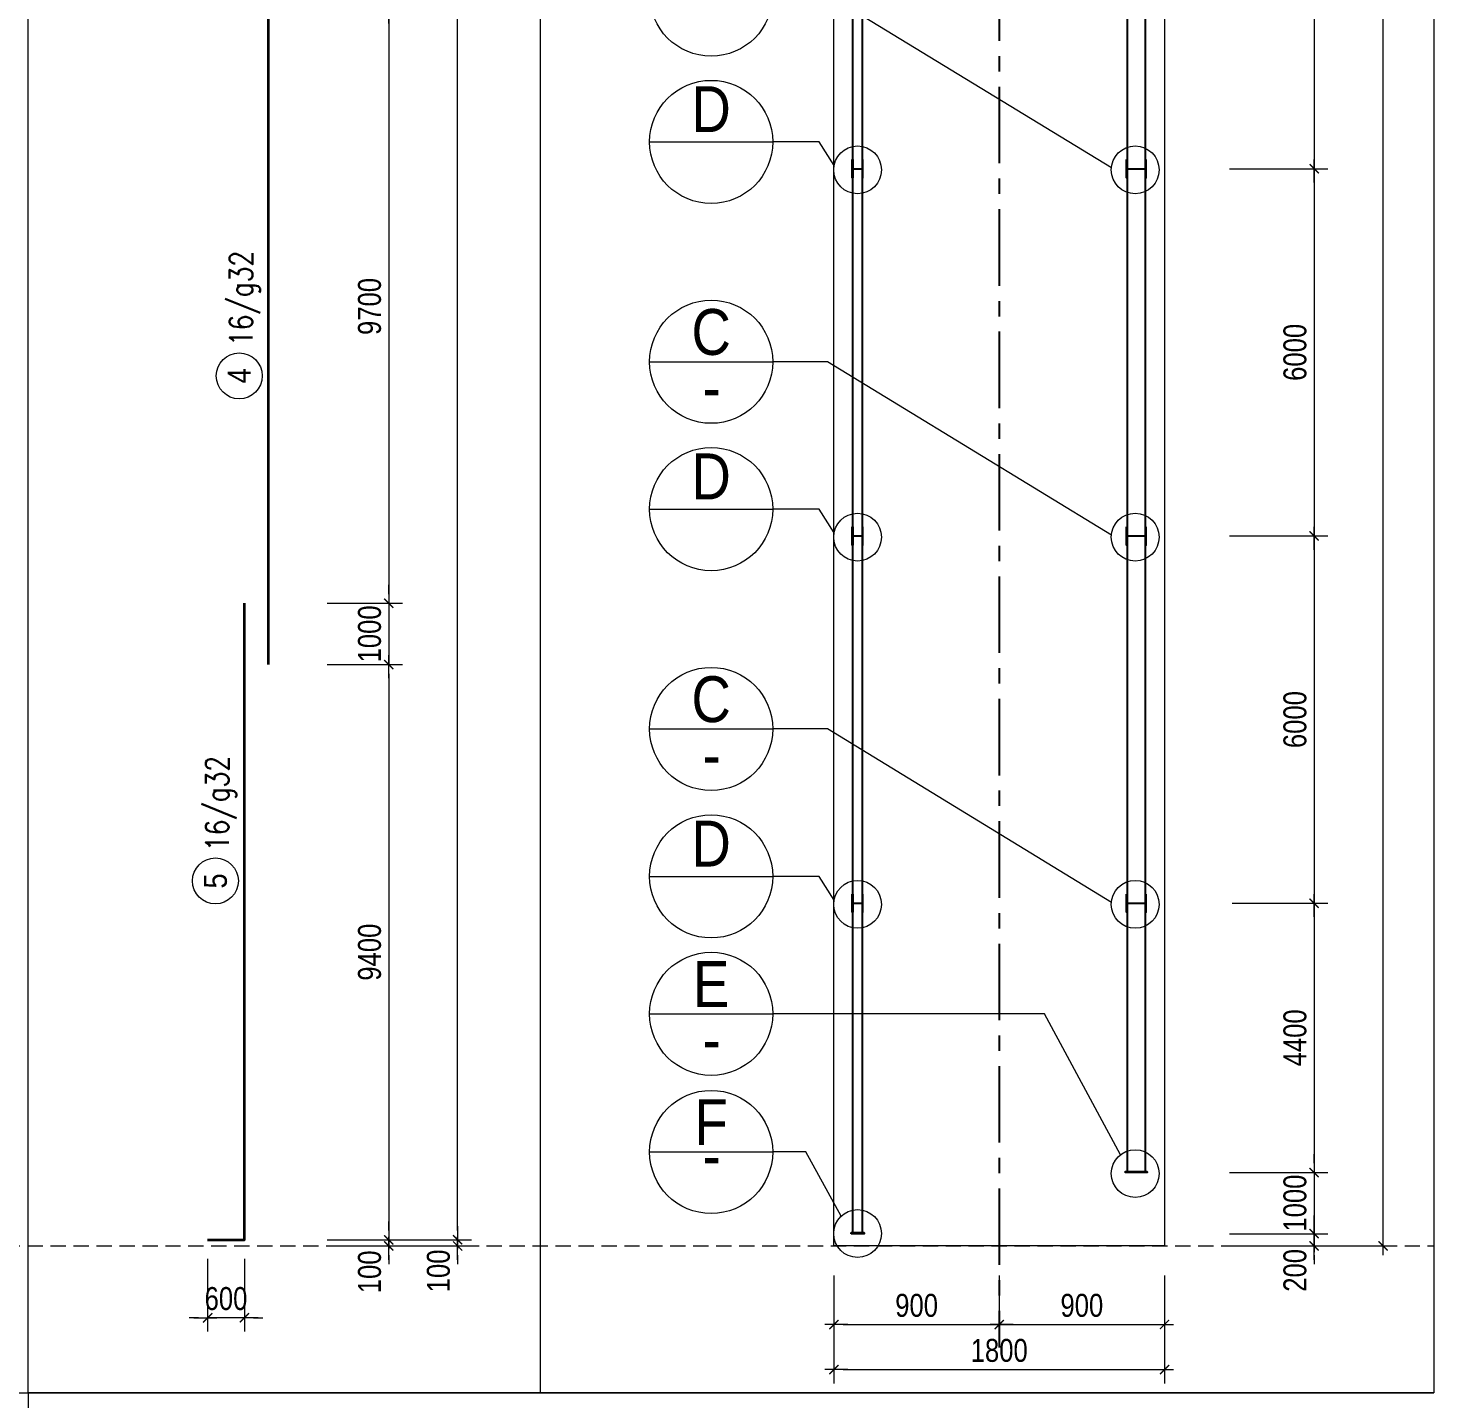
# Model space of a CAD drawing. Header units: millimetres. Extents: x -2123450 to -961021, y -260876 to 649159.
# Drawn here: x -1644785 to -1621816, y 233413 to 255810 of the extents above; entities that cross this region are included whole.
import ezdxf
from ezdxf.enums import TextEntityAlignment as Align

# ---------------------------------------------------------------- set-up
doc = ezdxf.new("R2010")
doc.units = ezdxf.units.MM
doc.header["$LTSCALE"] = 1000
doc.header["$MEASUREMENT"] = 0
doc.header["$PDMODE"] = 66
doc.linetypes.add('CENTER', pattern=[2, 1.25, -0.25, 0.25, -0.25])
doc.linetypes.add('HIDDEN', pattern=[0.375, 0.25, -0.125])
doc.layers.get('DEFPOINTS').update_dxf_attribs({"linetype": 'CONTINUOUS'})
for name, color, linetype in [('01AXIS', 5, 'CENTER'), ('03BORER', 3, 'CONTINUOUS'), ('KCS_BORDER', 3, 'CONTINUOUS'), ('NDC_S_REBAR DES.', 2, 'CONTINUOUS')]:
    doc.layers.add(name, color=color, linetype=linetype)
for name, color, linetype, lineweight in [('NDC_S_CONTINUOUS', 3, 'CONTINUOUS', 20), ('NDC_S_DIM', 1, 'CONTINUOUS', 9), ('NDC_S_HATCH MATERIAL', 8, 'CONTINUOUS', 13), ('NDC_S_LEADER', 1, 'CONTINUOUS', 9), ('NDC_S_REBAR', 4, 'CONTINUOUS', 35), ('NDC_S_REBAR NO.', 7, 'CONTINUOUS', 20), ('NDC_S_REBAR NO. BOX', 1, 'CONTINUOUS', 9)]:
    doc.layers.add(name, color=color, linetype=linetype, lineweight=lineweight)
doc.styles.add('NDC_ARIAL', font='arial.ttf', dxfattribs={"width": 0.8})
doc.styles.add('NDC_ROMANS', font='romans.shx', dxfattribs={"width": 0.8, "bigfont": 'vns.shx'})
doc.dimstyles.new('NDC_1-150', dxfattribs={"dimscale": 150, "dimtxt": 2.5, "dimasz": 1, "dimexe": 1.5, "dimexo": 0, "dimgap": 0.8, "dimtad": 1, "dimdec": 0, "dimdsep": 46, "dimtxsty": 'NDC_ARIAL', "dimblk": 'DIMMARK', "dimcen": 49999.938995, "dimdle": 1.5, "dimclrd": 1, "dimclre": 1, "dimclrt": 3, "dimadec": 0, "dimazin": 0, "dimtfac": 1, "dimtdec": 0, "dimtix": 1, "dimtmove": 2, "dimatfit": 3, "dimfxl": 1, "dimarcsym": 0})

# ---------------------------------------------------------------- blocks, each defined once
blk = doc.blocks.new('detail_201409111408')
at = {"layer": '03BORER'}
blk.add_line((-25, 0), (25, 0), dxfattribs=at)
for points in [[(-26.9, -24.9), (-25, -24.9), (-25, 24.9), (-26.9, 24.9)], [(26.9, -24.9), (25, -24.9), (25, 24.9), (26.9, 24.9)]]:
    blk.add_lwpolyline(points, close=True, dxfattribs=at)
blk = doc.blocks.new('*U102')
at = {"layer": 'KCS_BORDER', "xscale": 6, "yscale": 6, "zscale": 6}
blk.add_blockref('detail_201409111408', (0, 0), dxfattribs=at)
blk = doc.blocks.new('detail_201409111407')
at = {"layer": 'KCS_BORDER'}
blk.add_line((-12.5, 0), (12.5, 0), dxfattribs=at)
for points in [[(-14.4, -24.9), (-12.5, -24.9), (-12.5, 24.9), (-14.4, 24.9)], [(14.4, -24.9), (12.5, -24.9), (12.5, 24.9), (14.4, 24.9)]]:
    blk.add_lwpolyline(points, close=True, dxfattribs=at)
blk = doc.blocks.new('*U103')
at = {"layer": 'KCS_BORDER', "xscale": 6, "yscale": 6, "zscale": 6}
blk.add_blockref('detail_201409111407', (0, 0), dxfattribs=at)
blk = doc.blocks.new('DIMMARK')
at = {"layer": 'NDC_S_DIM', "color": 1}
blk.add_line((-1.5, 0), (1, 0), dxfattribs=at)
at = {"layer": 'NDC_S_DIM', "color": 2, "const_width": 0.15}
blk.add_lwpolyline([(-0.5, -0.5), (0.5, 0.5)], dxfattribs=at)
blk = doc.blocks.new('*D2345')
at = {"layer": 'DEFPOINTS', "color": 0, "transparency": 16777216}
for p in [(44389, 24323), (44389, 18323), (45770, 18323)]:
    blk.add_point(p, dxfattribs=at)
at = {"layer": 'NDC_S_DIM', "color": 1, "lineweight": -2, "transparency": 16777216}
for p, q in [((44389, 24323), (45995, 24323)), ((45770, 24173), (45770, 18473)), ((44389, 18323), (45995, 18323))]:
    blk.add_line(p, q, dxfattribs=at)
at = {"layer": 'NDC_S_DIM', "color": 1, "lineweight": -2, "transparency": 16777216, "xscale": 150, "yscale": 150, "zscale": 150}
for p, rotation in [((45770, 24323), 90), ((45770, 18323), 270)]:
    blk.add_blockref('DIMMARK', p, dxfattribs=dict(at, rotation=rotation))
at = {"layer": 'NDC_S_DIM', "color": 3, "transparency": 16777216, "insert": (45458, 21323), "char_height": 375, "attachment_point": 5, "rotation": 90, "style": 'NDC_ARIAL'}
blk.add_mtext('6000', dxfattribs=at)
blk = doc.blocks.new('*D2346')
at = {"layer": 'DEFPOINTS', "color": 0, "transparency": 16777216}
for p in [(44389, 18323), (44389, 12323), (45770, 12323)]:
    blk.add_point(p, dxfattribs=at)
at = {"layer": 'NDC_S_DIM', "color": 1, "lineweight": -2, "transparency": 16777216}
for p, q in [((44389, 18323), (45995, 18323)), ((45770, 18173), (45770, 12473)), ((44389, 12323), (45995, 12323))]:
    blk.add_line(p, q, dxfattribs=at)
at = {"layer": 'NDC_S_DIM', "color": 1, "lineweight": -2, "transparency": 16777216, "xscale": 150, "yscale": 150, "zscale": 150}
for p, rotation in [((45770, 18323), 90), ((45770, 12323), 270)]:
    blk.add_blockref('DIMMARK', p, dxfattribs=dict(at, rotation=rotation))
at = {"layer": 'NDC_S_DIM', "color": 3, "transparency": 16777216, "insert": (45458, 15323), "char_height": 375, "attachment_point": 5, "rotation": 90, "style": 'NDC_ARIAL'}
blk.add_mtext('6000', dxfattribs=at)
blk = doc.blocks.new('*D2347')
at = {"layer": 'DEFPOINTS', "color": 0, "transparency": 16777216}
for p in [(44389, 1923), (44389, 923), (45770, 923)]:
    blk.add_point(p, dxfattribs=at)
at = {"layer": 'NDC_S_DIM', "color": 1, "lineweight": -2, "transparency": 16777216}
for p, q in [((45770, 2073), (45770, 2223)), ((44389, 1923), (45995, 1923)), ((45770, 1923), (45770, 923)), ((44389, 923), (45995, 923)), ((45770, 773), (45770, 623))]:
    blk.add_line(p, q, dxfattribs=at)
at = {"layer": 'NDC_S_DIM', "color": 1, "lineweight": -2, "transparency": 16777216, "xscale": 150, "yscale": 150, "zscale": 150}
for p, rotation in [((45770, 1923), 270), ((45770, 923), 90)]:
    blk.add_blockref('DIMMARK', p, dxfattribs=dict(at, rotation=rotation))
at = {"layer": 'NDC_S_DIM', "color": 3, "transparency": 16777216, "insert": (45458, 1423), "char_height": 375, "attachment_point": 5, "rotation": 90, "style": 'NDC_ARIAL'}
blk.add_mtext('1000', dxfattribs=at)
blk = doc.blocks.new('*D2348')
at = {"layer": 'DEFPOINTS', "color": 0, "transparency": 16777216}
for p in [(44389, 923), (44389, 723), (45770, 723)]:
    blk.add_point(p, dxfattribs=at)
at = {"layer": 'NDC_S_DIM', "color": 1, "lineweight": -2, "transparency": 16777216}
for p, q in [((45770, 1073), (45770, 1223)), ((44389, 923), (45995, 923)), ((45770, 923), (45770, 723)), ((44389, 723), (45995, 723)), ((45770, 573), (45770, 423))]:
    blk.add_line(p, q, dxfattribs=at)
at = {"layer": 'NDC_S_DIM', "color": 1, "lineweight": -2, "transparency": 16777216, "xscale": 150, "yscale": 150, "zscale": 150}
for p, rotation in [((45770, 923), 270), ((45770, 723), 90)]:
    blk.add_blockref('DIMMARK', p, dxfattribs=dict(at, rotation=rotation))
at = {"layer": 'NDC_S_DIM', "color": 3, "transparency": 16777216, "insert": (45458, 324), "char_height": 375, "attachment_point": 5, "rotation": 90, "style": 'NDC_ARIAL'}
blk.add_mtext('200', dxfattribs=at)
blk = doc.blocks.new('*D2349')
at = {"layer": 'DEFPOINTS', "color": 0, "transparency": 16777216}
for p in [(44389, 53723), (44389, 723), (46895, 723)]:
    blk.add_point(p, dxfattribs=at)
at = {"layer": 'NDC_S_DIM', "color": 1, "lineweight": -2, "transparency": 16777216}
for p, q in [((44389, 53723), (47120, 53723)), ((46895, 53573), (46895, 873)), ((44389, 723), (47120, 723))]:
    blk.add_line(p, q, dxfattribs=at)
at = {"layer": 'NDC_S_DIM', "color": 1, "lineweight": -2, "transparency": 16777216, "xscale": 150, "yscale": 150, "zscale": 150}
for p, rotation in [((46895, 53723), 90), ((46895, 723), 270)]:
    blk.add_blockref('DIMMARK', p, dxfattribs=dict(at, rotation=rotation))
at = {"layer": 'NDC_S_DIM', "color": 3, "transparency": 16777216, "insert": (46583, 27223), "char_height": 375, "attachment_point": 5, "rotation": 90, "style": 'NDC_ARIAL'}
blk.add_mtext('53000', dxfattribs=at)
blk = doc.blocks.new('*D2356')
at = {"layer": 'DEFPOINTS', "color": 0, "transparency": 16777216}
for p in [(29642, 20923), (29642, 11223), (30650, 11223)]:
    blk.add_point(p, dxfattribs=at)
at = {"layer": 'NDC_S_DIM', "color": 1, "lineweight": -2, "transparency": 16777216}
for p, q in [((29642, 20923), (30875, 20923)), ((30650, 20773), (30650, 11373)), ((29642, 11223), (30875, 11223))]:
    blk.add_line(p, q, dxfattribs=at)
at = {"layer": 'NDC_S_DIM', "color": 1, "lineweight": -2, "transparency": 16777216, "xscale": 150, "yscale": 150, "zscale": 150}
for p, rotation in [((30650, 20923), 90), ((30650, 11223), 270)]:
    blk.add_blockref('DIMMARK', p, dxfattribs=dict(at, rotation=rotation))
at = {"layer": 'NDC_S_DIM', "color": 3, "transparency": 16777216, "insert": (30338, 16073), "char_height": 375, "attachment_point": 5, "rotation": 90, "style": 'NDC_ARIAL'}
blk.add_mtext('9700', dxfattribs=at)
blk = doc.blocks.new('*D2357')
at = {"layer": 'DEFPOINTS', "color": 0, "transparency": 16777216}
for p in [(29642, 11223), (29642, 10223), (30650, 10223)]:
    blk.add_point(p, dxfattribs=at)
at = {"layer": 'NDC_S_DIM', "color": 1, "lineweight": -2, "transparency": 16777216}
for p, q in [((30650, 11373), (30650, 11523)), ((29642, 11223), (30875, 11223)), ((30650, 11223), (30650, 10223)), ((29642, 10223), (30875, 10223)), ((30650, 10073), (30650, 9923))]:
    blk.add_line(p, q, dxfattribs=at)
at = {"layer": 'NDC_S_DIM', "color": 1, "lineweight": -2, "transparency": 16777216, "xscale": 150, "yscale": 150, "zscale": 150}
for p, rotation in [((30650, 11223), 270), ((30650, 10223), 90)]:
    blk.add_blockref('DIMMARK', p, dxfattribs=dict(at, rotation=rotation))
at = {"layer": 'NDC_S_DIM', "color": 3, "transparency": 16777216, "insert": (30338, 10723), "char_height": 375, "attachment_point": 5, "rotation": 90, "style": 'NDC_ARIAL'}
blk.add_mtext('1000', dxfattribs=at)
blk = doc.blocks.new('*D2358')
at = {"layer": 'DEFPOINTS', "color": 0, "transparency": 16777216}
for p in [(29642, 10223), (29642, 823), (30650, 823)]:
    blk.add_point(p, dxfattribs=at)
at = {"layer": 'NDC_S_DIM', "color": 1, "lineweight": -2, "transparency": 16777216}
for p, q in [((29642, 10223), (30875, 10223)), ((30650, 10073), (30650, 973)), ((29642, 823), (30875, 823))]:
    blk.add_line(p, q, dxfattribs=at)
at = {"layer": 'NDC_S_DIM', "color": 1, "lineweight": -2, "transparency": 16777216, "xscale": 150, "yscale": 150, "zscale": 150}
for p, rotation in [((30650, 10223), 90), ((30650, 823), 270)]:
    blk.add_blockref('DIMMARK', p, dxfattribs=dict(at, rotation=rotation))
at = {"layer": 'NDC_S_DIM', "color": 3, "transparency": 16777216, "insert": (30338, 5523), "char_height": 375, "attachment_point": 5, "rotation": 90, "style": 'NDC_ARIAL'}
blk.add_mtext('9400', dxfattribs=at)
blk = doc.blocks.new('*D2359')
at = {"layer": 'DEFPOINTS', "color": 0, "transparency": 16777216}
for p in [(29642, 823), (29642, 723), (30650, 723)]:
    blk.add_point(p, dxfattribs=at)
at = {"layer": 'NDC_S_DIM', "color": 1, "lineweight": -2, "transparency": 16777216}
for p, q in [((30650, 973), (30650, 1123)), ((29642, 823), (30875, 823)), ((29642, 723), (30875, 723)), ((30650, 823), (30650, 723)), ((30650, 573), (30650, 423))]:
    blk.add_line(p, q, dxfattribs=at)
at = {"layer": 'NDC_S_DIM', "color": 1, "lineweight": -2, "transparency": 16777216, "xscale": 150, "yscale": 150, "zscale": 150}
for p, rotation in [((30650, 823), 270), ((30650, 723), 90)]:
    blk.add_blockref('DIMMARK', p, dxfattribs=dict(at, rotation=rotation))
at = {"layer": 'NDC_S_DIM', "color": 3, "transparency": 16777216, "insert": (30338, 300), "char_height": 375, "attachment_point": 5, "rotation": 90, "style": 'NDC_ARIAL'}
blk.add_mtext('100', dxfattribs=at)
blk = doc.blocks.new('*D2360')
at = {"layer": 'DEFPOINTS', "color": 0, "transparency": 16777216}
for p in [(29642, 54023), (31775, 54023), (29642, 823)]:
    blk.add_point(p, dxfattribs=at)
at = {"layer": 'NDC_S_DIM', "color": 1, "lineweight": -2, "transparency": 16777216}
for p, q in [((29642, 54023), (32000, 54023)), ((31775, 973), (31775, 53873)), ((29642, 823), (32000, 823))]:
    blk.add_line(p, q, dxfattribs=at)
at = {"layer": 'NDC_S_DIM', "color": 1, "lineweight": -2, "transparency": 16777216, "xscale": 150, "yscale": 150, "zscale": 150}
for p, rotation in [((31775, 54023), 90), ((31775, 823), 270)]:
    blk.add_blockref('DIMMARK', p, dxfattribs=dict(at, rotation=rotation))
at = {"layer": 'NDC_S_DIM', "color": 3, "transparency": 16777216, "insert": (31463, 27423), "char_height": 375, "attachment_point": 5, "rotation": 90, "style": 'NDC_ARIAL'}
blk.add_mtext('53200', dxfattribs=at)
blk = doc.blocks.new('*D2361')
at = {"layer": 'DEFPOINTS', "color": 0, "transparency": 16777216}
for p in [(29642, 823), (29642, 723), (31775, 723)]:
    blk.add_point(p, dxfattribs=at)
at = {"layer": 'NDC_S_DIM', "color": 1, "lineweight": -2, "transparency": 16777216}
for p, q in [((31775, 973), (31775, 1123)), ((29642, 823), (32000, 823)), ((29642, 723), (32000, 723)), ((31775, 823), (31775, 723)), ((31775, 573), (31775, 423))]:
    blk.add_line(p, q, dxfattribs=at)
at = {"layer": 'NDC_S_DIM', "color": 1, "lineweight": -2, "transparency": 16777216, "xscale": 150, "yscale": 150, "zscale": 150}
for p, rotation in [((31775, 823), 270), ((31775, 723), 90)]:
    blk.add_blockref('DIMMARK', p, dxfattribs=dict(at, rotation=rotation))
at = {"layer": 'NDC_S_DIM', "color": 3, "transparency": 16777216, "insert": (31463, 315), "char_height": 375, "attachment_point": 5, "rotation": 90, "style": 'NDC_ARIAL'}
blk.add_mtext('100', dxfattribs=at)
blk = doc.blocks.new('*D2362')
at = {"layer": 'DEFPOINTS', "color": 0, "transparency": 16777216}
for p in [(44430, 12323), (44430, 6323), (45770, 6323)]:
    blk.add_point(p, dxfattribs=at)
at = {"layer": 'NDC_S_DIM', "color": 1, "lineweight": -2, "transparency": 16777216}
for p, q in [((44430, 12323), (45995, 12323)), ((45770, 12173), (45770, 6473)), ((44430, 6323), (45995, 6323))]:
    blk.add_line(p, q, dxfattribs=at)
at = {"layer": 'NDC_S_DIM', "color": 1, "lineweight": -2, "transparency": 16777216, "xscale": 150, "yscale": 150, "zscale": 150}
for p, rotation in [((45770, 12323), 90), ((45770, 6323), 270)]:
    blk.add_blockref('DIMMARK', p, dxfattribs=dict(at, rotation=rotation))
at = {"layer": 'NDC_S_DIM', "color": 3, "transparency": 16777216, "insert": (45458, 9323), "char_height": 375, "attachment_point": 5, "rotation": 90, "style": 'NDC_ARIAL'}
blk.add_mtext('6000', dxfattribs=at)
blk = doc.blocks.new('*D2372')
at = {"layer": 'DEFPOINTS', "color": 0, "transparency": 16777216}
for p in [(37925, 239), (40625, 239), (40625, -561)]:
    blk.add_point(p, dxfattribs=at)
at = {"layer": 'NDC_S_DIM', "color": 1, "lineweight": -2, "transparency": 16777216}
for p, q in [((37925, 239), (37925, -786)), ((40625, 239), (40625, -786)), ((38075, -561), (40475, -561))]:
    blk.add_line(p, q, dxfattribs=at)
at = {"layer": 'NDC_S_DIM', "color": 1, "lineweight": -2, "transparency": 16777216, "xscale": 150, "yscale": 150, "zscale": 150, "rotation": 180}
blk.add_blockref('DIMMARK', (37925, -561), dxfattribs=at)
at = {"layer": 'NDC_S_DIM', "color": 1, "lineweight": -2, "transparency": 16777216, "xscale": 150, "yscale": 150, "zscale": 150}
blk.add_blockref('DIMMARK', (40625, -561), dxfattribs=at)
at = {"layer": 'NDC_S_DIM', "color": 3, "transparency": 16777216, "insert": (39275, -250), "char_height": 375, "attachment_point": 5, "style": 'NDC_ARIAL'}
blk.add_mtext('900', dxfattribs=at)
blk = doc.blocks.new('*D2373')
at = {"layer": 'DEFPOINTS', "color": 0, "transparency": 16777216}
for p in [(40625, 239), (43325, 239), (43325, -561)]:
    blk.add_point(p, dxfattribs=at)
at = {"layer": 'NDC_S_DIM', "color": 1, "lineweight": -2, "transparency": 16777216}
for p, q in [((40625, 239), (40625, -786)), ((43325, 239), (43325, -786)), ((40775, -561), (43175, -561))]:
    blk.add_line(p, q, dxfattribs=at)
at = {"layer": 'NDC_S_DIM', "color": 1, "lineweight": -2, "transparency": 16777216, "xscale": 150, "yscale": 150, "zscale": 150, "rotation": 180}
blk.add_blockref('DIMMARK', (40625, -561), dxfattribs=at)
at = {"layer": 'NDC_S_DIM', "color": 1, "lineweight": -2, "transparency": 16777216, "xscale": 150, "yscale": 150, "zscale": 150}
blk.add_blockref('DIMMARK', (43325, -561), dxfattribs=at)
at = {"layer": 'NDC_S_DIM', "color": 3, "transparency": 16777216, "insert": (41975, -250), "char_height": 375, "attachment_point": 5, "style": 'NDC_ARIAL'}
blk.add_mtext('900', dxfattribs=at)
blk = doc.blocks.new('*D2374')
at = {"layer": 'DEFPOINTS', "color": 0, "transparency": 16777216}
for p in [(37925, 239), (43325, 239), (43325, -1297)]:
    blk.add_point(p, dxfattribs=at)
at = {"layer": 'NDC_S_DIM', "color": 1, "lineweight": -2, "transparency": 16777216}
for p, q in [((37925, 239), (37925, -1522)), ((43325, 239), (43325, -1522)), ((38075, -1297), (43175, -1297))]:
    blk.add_line(p, q, dxfattribs=at)
at = {"layer": 'NDC_S_DIM', "color": 1, "lineweight": -2, "transparency": 16777216, "xscale": 150, "yscale": 150, "zscale": 150, "rotation": 180}
blk.add_blockref('DIMMARK', (37925, -1297), dxfattribs=at)
at = {"layer": 'NDC_S_DIM', "color": 1, "lineweight": -2, "transparency": 16777216, "xscale": 150, "yscale": 150, "zscale": 150}
blk.add_blockref('DIMMARK', (43325, -1297), dxfattribs=at)
at = {"layer": 'NDC_S_DIM', "color": 3, "transparency": 16777216, "insert": (40625, -986), "char_height": 375, "attachment_point": 5, "style": 'NDC_ARIAL'}
blk.add_mtext('1800', dxfattribs=at)
blk = doc.blocks.new('*D2375')
at = {"layer": 'DEFPOINTS', "color": 0, "transparency": 16777216}
for p in [(27691, 515), (28291, 515), (27691, -451)]:
    blk.add_point(p, dxfattribs=at)
at = {"layer": 'NDC_S_DIM', "color": 1, "lineweight": -2, "transparency": 16777216}
for p, q in [((27691, 515), (27691, -676)), ((28291, 515), (28291, -676)), ((27541, -451), (27391, -451)), ((28291, -451), (27691, -451)), ((28441, -451), (28591, -451))]:
    blk.add_line(p, q, dxfattribs=at)
at = {"layer": 'NDC_S_DIM', "color": 1, "lineweight": -2, "transparency": 16777216, "xscale": 150, "yscale": 150, "zscale": 150}
blk.add_blockref('DIMMARK', (27691, -451), dxfattribs=at)
at = {"layer": 'NDC_S_DIM', "color": 1, "lineweight": -2, "transparency": 16777216, "xscale": 150, "yscale": 150, "zscale": 150, "rotation": 180}
blk.add_blockref('DIMMARK', (28291, -451), dxfattribs=at)
at = {"layer": 'NDC_S_DIM', "color": 3, "transparency": 16777216, "insert": (27991, -139), "char_height": 375, "attachment_point": 5, "style": 'NDC_ARIAL'}
blk.add_mtext('600', dxfattribs=at)
blk = doc.blocks.new('*D2377')
at = {"layer": 'DEFPOINTS', "color": 0, "transparency": 16777216}
for p in [(44430, 6323), (44430, 1923), (45770, 1923)]:
    blk.add_point(p, dxfattribs=at)
at = {"layer": 'NDC_S_DIM', "color": 1, "lineweight": -2, "transparency": 16777216}
for p, q in [((44430, 6323), (45995, 6323)), ((45770, 6173), (45770, 2073)), ((44430, 1923), (45995, 1923))]:
    blk.add_line(p, q, dxfattribs=at)
at = {"layer": 'NDC_S_DIM', "color": 1, "lineweight": -2, "transparency": 16777216, "xscale": 150, "yscale": 150, "zscale": 150}
for p, rotation in [((45770, 6323), 90), ((45770, 1923), 270)]:
    blk.add_blockref('DIMMARK', p, dxfattribs=dict(at, rotation=rotation))
at = {"layer": 'NDC_S_DIM', "color": 3, "transparency": 16777216, "insert": (45458, 4123), "char_height": 375, "attachment_point": 5, "rotation": 90, "style": 'NDC_ARIAL'}
blk.add_mtext('4400', dxfattribs=at)
blk = doc.blocks.new('COC TN D1800 TYPE 3')
at = {"layer": '01AXIS'}
blk.add_line((40625.1, 55661.7), (40625.1, -938.2), dxfattribs=at)
at = {"layer": '03BORER'}
for p, q in [((43044.6, 1934.7), (42684.6, 1934.7)), ((38205.5, 934.7), (38415.5, 934.7)), ((38415.5, 934.7), (38205.5, 934.7))]:
    blk.add_line(p, q, dxfattribs=at)
for points in [[(42684.6, 1923.2), (42684.6, 1934.7), (43044.6, 1934.7), (43044.6, 1923.2)], [(38205.5, 923.2), (38205.5, 934.7), (38415.5, 934.7), (38415.5, 923.2)]]:
    blk.add_lwpolyline(points, close=True, dxfattribs=at)
at = {"layer": 'KCS_BORDER'}
for points in [[(38235.5, 54311.7), (38385.5, 54311.7), (38385.5, 934.7), (38235.5, 934.7)], [(43014.6, 54311.7), (42714.6, 54311.7), (42714.6, 1934.7), (43014.6, 1934.7)]]:
    blk.add_lwpolyline(points, close=True, dxfattribs=at)
at = {"layer": 'NDC_S_CONTINUOUS'}
for p, q in [((33126.6, 59595), (33126.6, -1678)), ((47726.9, 59594), (47726.9, -1678)), ((24757.8, -1678), (24757.8, 56873.2)), ((0, -1678), (47726.9, -1678))]:
    blk.add_line(p, q, dxfattribs=at)
blk.add_lwpolyline([(37925.1, 53723.2), (43325.1, 53723.2), (43325.1, 723.2), (37925.1, 723.2)], close=True, dxfattribs=at)
at = {"layer": 'NDC_S_HATCH MATERIAL', "linetype": 'HIDDEN'}
blk.add_line((0, 723.2), (47726.9, 723.2), dxfattribs=at)
at = {"layer": 'NDC_S_LEADER'}
for p, q in [((34911.9, 18761.5), (36924.4, 18761.5)), ((34911.9, 15169.7), (36924.4, 15169.7)), ((34911.9, 12761.5), (36924.4, 12761.5)), ((34911.9, 9169.7), (36924.4, 9169.7)), ((34911.9, 6761.5), (36924.4, 6761.5)), ((34911.9, 4515.4), (36924.4, 4515.4)), ((34911.9, 2258.2), (36924.4, 2258.2))]:
    blk.add_line(p, q, dxfattribs=at)
for points in [[(42457.4, 18336.1), (37817.9, 21169.7), (36924.4, 21169.7)], [(37926.3, 18374.7), (37682.6, 18761.5), (36924.4, 18761.5)], [(42457.4, 12336.1), (37817.9, 15169.7), (36924.4, 15169.7)], [(37926.3, 12374.7), (37682.6, 12761.5), (36924.4, 12761.5)], [(42457.4, 6336.1), (37817.9, 9169.7), (36924.4, 9169.7)], [(37926.3, 6374.7), (37682.6, 6761.5), (36924.4, 6761.5)], [(42606.2, 2213.3), (41363.2, 4515.4), (36924.4, 4515.4)], [(38041.4, 1208.3), (37463.7, 2258.2), (36924.4, 2258.2)]]:
    blk.add_lwpolyline(points, dxfattribs=at)
for centre, radius in [((35918.2, 21169.7), 1006.2), ((35918.2, 18761.5), 1006.2), ((35918.2, 15169.7), 1006.2), ((35918.2, 12761.5), 1006.2), ((35918.2, 9169.7), 1006.2), ((35918.2, 6761.5), 1006.2), ((35918.2, 2258.2), 1006.2), ((38310.5, 925.2), 390.6)]:
    blk.add_circle(centre, radius, dxfattribs=at)
at = {"layer": 'NDC_S_REBAR'}
blk.add_line((28680.8, 21923.2), (28680.8, 10223.2), dxfattribs=at)
blk.add_lwpolyline([(27690.7, 823.2), (28290.8, 823.2), (28290.8, 11223.2)], dxfattribs=at)
at = {"layer": 'NDC_S_REBAR NO. BOX'}
for centre, radius in [((38310.5, 18304.4), 390.6), ((42846.7, 18304.4), 390.6), ((28207.6, 14939), 375), ((38310.5, 12304.4), 390.6), ((42846.7, 12304.4), 390.6), ((27817.6, 6686.7), 375), ((38310.5, 6304.4), 390.6), ((42846.7, 6304.4), 390.6), ((35918.2, 4515.4), 1006.2), ((42846.7, 1905.4), 390.6)]:
    blk.add_circle(centre, radius, dxfattribs=at)
at = {"layer": 'KCS_BORDER', "color": 0, "linetype": 'ByBlock', "lineweight": -2, "transparency": 16777216, "xscale": -1, "rotation": 180}
for p in [(38310.5, 18323.2), (38310.5, 12323.2), (38310.5, 6323.2)]:
    blk.add_blockref('*U103', p, dxfattribs=at)
at = {"layer": 'NDC_S_DIM', "color": 0, "linetype": 'ByBlock', "lineweight": -2, "transparency": 16777216, "xscale": -1, "rotation": 180}
for p in [(42864.6, 18323.2), (42864.6, 12323.2), (42864.6, 6323.2)]:
    blk.add_blockref('*U102', p, dxfattribs=at)
at = {"layer": 'NDC_S_REBAR DES.', "style": 'NDC_ROMANS', "width": 0.8}
for p in [(28264.3, 16204.3), (27874.3, 7952)]:
    blk.add_text('16/g32', height=375, rotation=90, dxfattribs=at).set_placement(p, align=Align.MIDDLE)
at = {"layer": 'NDC_S_REBAR NO.', "style": 'NDC_ARIAL', "width": 0.85}
for s, p in [('D', (35918.2, 19296.6)), ('C', (35918.2, 15656.2)), ('-', (35926.9, 14749.6)), ('D', (35918.2, 13296.6)), ('C', (35918.2, 9656.2)), ('-', (35926.9, 8749.6)), ('D', (35918.2, 7296.6)), ('E', (35918.2, 5001.8)), ('-', (35926.9, 4095.3)), ('F', (35918.2, 2744.7)), ('-', (35926.9, 2203))]:
    blk.add_text(s, height=750, dxfattribs=at).set_placement(p, align=Align.MIDDLE_CENTER)
for s, p in [('4', (28207.6, 14939)), ('5', (27817.6, 6686.7))]:
    blk.add_text(s, height=375, rotation=90, dxfattribs=at).set_placement(p, align=Align.MIDDLE_CENTER)
at = {"layer": 'NDC_S_DIM'}
for base, p1, p2, picture, middle in [((31774.9, 54023.2), (29642.1, 823.2), (29642.1, 54023.2), '*D2360', (31463.3, 27423.2)), ((46894.6, 723.2), (44388.6, 53723.2), (44388.6, 723.2), '*D2349', (46583.1, 27223.2)), ((45769.6, 18323.2), (44388.6, 24323.2), (44388.6, 18323.2), '*D2345', (45458.2, 21323.2)), ((30649.9, 11223.2), (29642.1, 20923.2), (29642.1, 11223.2), '*D2356', (30338.4, 16073.2)), ((45769.6, 12323.2), (44388.6, 18323.2), (44388.6, 12323.2), '*D2346', (45458.2, 15323.2)), ((45769.6, 6323.2), (44429.6, 12323.2), (44429.6, 6323.2), '*D2362', (45458.2, 9323.2)), ((30649.9, 10223.2), (29642.1, 11223.2), (29642.1, 10223.2), '*D2357', (30338.4, 10723.2)), ((30649.9, 823.2), (29642.1, 10223.2), (29642.1, 823.2), '*D2358', (30338.4, 5523.2)), ((45769.6, 1923.2), (44429.6, 6323.2), (44429.6, 1923.2), '*D2377', (45458.2, 4123.2)), ((45769.6, 923.2), (44388.6, 1923.2), (44388.6, 923.2), '*D2347', (45458.2, 1423.2))]:
    dim = blk.add_linear_dim(base=base, p1=p1, p2=p2, angle=90, dimstyle='NDC_1-150', dxfattribs=at)
    dim.commit()
    dim.dimension.update_dxf_attribs({"geometry": picture, "text_midpoint": middle})
for base, p1, p2, picture, middle in [((45769.6, 723.2), (44388.6, 923.2), (44388.6, 723.2), '*D2348', (45458.2, 323.8)), ((30649.9, 723.2), (29642.1, 823.2), (29642.1, 723.2), '*D2359', (30338.4, 299.9)), ((31774.9, 723.2), (29642.1, 823.2), (29642.1, 723.2), '*D2361', (31463.4, 314.7))]:
    dim = blk.add_linear_dim(base=base, p1=p1, p2=p2, angle=90, dimstyle='NDC_1-150', dxfattribs=at)
    dim.commit()
    dim.dimension.update_dxf_attribs({"geometry": picture, "text_midpoint": middle, "dimtype": 160})
dim = blk.add_linear_dim(base=(27690.7, -450.9), p1=(28290.8, 515.2), p2=(27690.7, 515.2), dimstyle='NDC_1-150', dxfattribs=at)
dim.commit()
dim.dimension.update_dxf_attribs({"geometry": '*D2375', "text_midpoint": (27990.7, -139.4)})
for base, p1, p2, picture, middle in [((40625.1, -561.3), (37925.1, 239.5), (40625.1, 239.5), '*D2372', (39275.1, -249.9)), ((43325.1, -1297.3), (37925.1, 239.5), (43325.1, 239.5), '*D2374', (40625.1, -985.8)), ((43325.1, -561.3), (40625.1, 239.5), (43325.1, 239.5), '*D2373', (41975.1, -249.9))]:
    dim = blk.add_linear_dim(base=base, p1=p1, p2=p2, dimstyle='NDC_1-150', override={"dimlfac": 0.333333}, dxfattribs=at)
    dim.commit()
    dim.dimension.update_dxf_attribs({"geometry": picture, "text_midpoint": middle})

msp = doc.modelspace()

# ---------------------------------------------------------------- linework, layer by layer
at = {"layer": 'NDC_S_CONTINUOUS'}
msp.add_line((-1621816.35, 294782.92), (-1621816.35, 235188.95), dxfattribs=at)
msp.add_line((-1621816.35, 294782.92), (-1621816.35, 235188.95), dxfattribs=at)
msp.add_lwpolyline([(-1621816.35, 233510.96), (-1644785.44, 233510.96), (-1644785.44, 214839.97), (-1621816.35, 214839.97)], dxfattribs=at)

# ---------------------------------------------------------------- block references
at = {"layer": 'NDC_S_CONTINUOUS', "color": 1}
msp.add_blockref('COC TN D1800 TYPE 3', (-1669543.22, 235188.95), dxfattribs=at)

doc.saveas('drawing.dxf')
